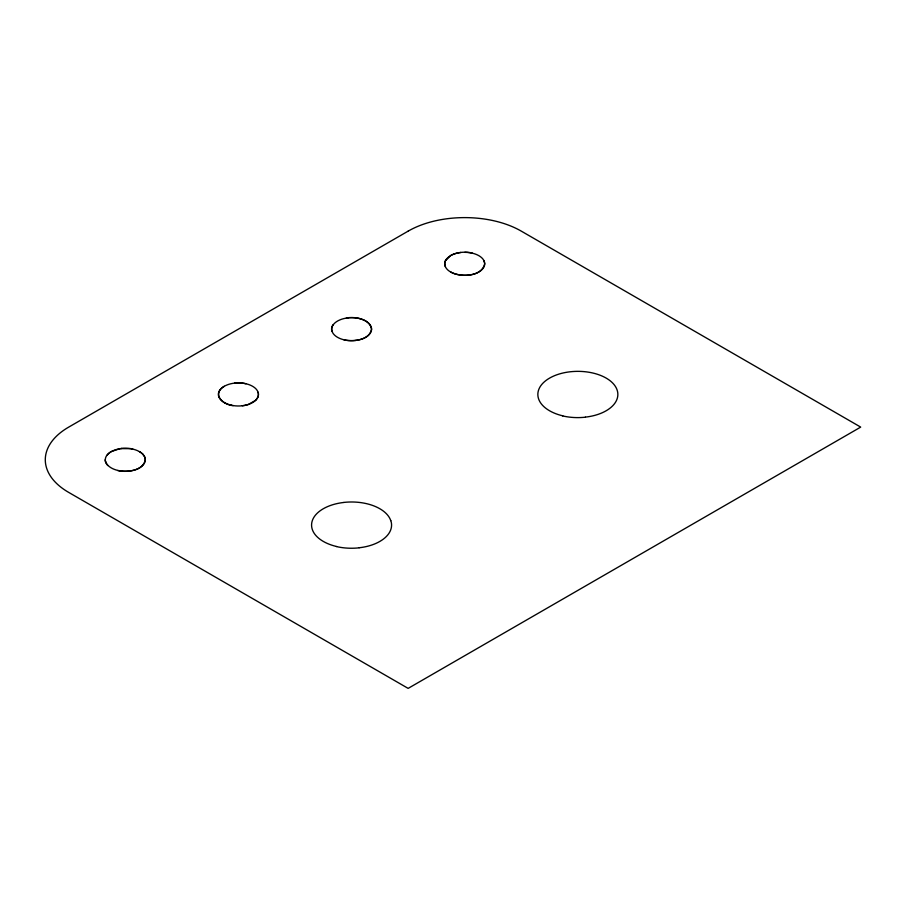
<?xml version="1.0" encoding="UTF-8"?>
<svg xmlns="http://www.w3.org/2000/svg" width="906" height="906" viewBox="0 0 906 906"><rect width="100%" height="100%" fill="white"/><g stroke="black" fill="none" stroke-linecap="round" stroke-linejoin="round"><path stroke-width="1.36" d="M460.894 252.468A19.909 11.495 0 0 0 450.576 255.639L445.401 260.815L444.71 263.805L445.401 266.794M346.398 317.972C355.424 316.84 369.421 318.391 371.573 329.127C369.421 339.863 355.424 341.415 346.398 340.282A19.909 11.495 0 0 1 331.721 328.765A19.909 11.495 0 0 1 347.836 317.893M120.113 470.916C129.15 472.049 143.137 470.508 145.3 459.772L144.609 456.783L142.627 453.997M233.25 405.605C225.277 405.424 213.352 396.726 221.109 388.674A20.011 11.551 0 0 1 246.07 383.77A20.011 11.551 0 0 1 257.757 397.44L255.764 400.226L248.437 404.45A20.057 11.574 0 0 1 230.905 405.152M484.031 260.815L484.721 263.805C481.698 276.115 464.801 276.783 454.71 273.805A19.921 11.506 0 0 1 445.095 266.024A20.057 11.574 0 0 1 446.126 259.433M355.401 340.463A19.909 11.495 0 0 0 365.718 337.292A19.932 11.506 0 0 0 370.112 333.476A20.068 11.585 0 0 0 371.211 326.919M359.104 318.527A19.909 11.495 0 0 1 365.718 321.064A19.932 11.506 0 0 1 371.211 326.964M355.333 340.497A20.068 11.585 0 0 1 343.986 339.863M347.689 317.746A20.068 11.585 0 0 1 359.036 318.38M331.947 331.336A20.079 11.585 0 0 1 333.046 324.778M120.226 470.905A19.932 11.506 0 0 1 105.798 461.969M106.897 455.458A19.932 11.506 0 0 1 121.585 448.493M142.638 454.042A19.932 11.506 0 0 0 130.487 448.663L120.113 448.617L111.155 451.607A20.079 11.585 0 0 0 105.662 461.969M117.712 470.508A20.068 11.585 0 0 0 129.06 471.131A19.932 11.506 0 0 0 143.828 464.11A20.068 11.585 0 0 0 144.937 457.564A19.898 11.495 0 0 0 139.445 451.596M107.859 465.559A20.068 11.585 0 0 1 105.164 459.784M121.404 448.391A20.068 11.585 0 0 1 132.752 449.025M242.31 405.752A19.909 11.495 0 0 0 256.976 398.787A20.057 11.574 0 0 0 258.074 392.241M231.03 405.118A19.909 11.495 0 0 1 224.416 402.581M218.742 396.624A20.057 11.574 0 0 1 219.841 390.078A19.909 11.495 0 0 1 224.292 386.284M224.303 402.615A19.921 11.506 0 0 1 218.799 396.647M234.62 383.113A20.057 11.585 0 0 1 245.968 383.748M468.583 275.118A19.909 11.495 0 0 0 483.249 268.153A20.057 11.574 0 0 0 484.348 261.596A19.909 11.495 0 0 0 464.801 252.332M450.701 271.947A19.909 11.495 0 0 0 457.315 274.484A20.057 11.574 0 0 0 468.538 275.141M450.554 255.583A20.057 11.574 0 0 1 472.241 253.046M446.194 259.512A19.921 11.506 0 0 1 450.588 255.696M359.218 547.756A39.83 23.001 0 0 0 379.863 541.414A39.819 22.99 0 0 0 388.651 533.77A40.124 23.16 0 0 0 390.837 520.667M359.093 547.824A40.124 23.16 0 0 1 336.409 546.556M336.522 546.488A39.819 22.99 0 0 1 323.295 541.414A39.819 22.99 0 0 1 312.31 529.489A40.124 23.171 0 0 1 314.507 516.386A39.841 23.001 0 0 1 343.85 502.456M343.94 502.411A40.113 23.16 0 0 1 366.624 503.679A39.841 23.001 0 0 1 390.758 520.622M585.491 417.111A39.807 22.99 0 0 0 606.137 410.78A39.83 23.001 0 0 0 614.925 403.136A40.136 23.171 0 0 0 617.122 390.033A39.819 22.99 0 0 0 592.909 373.034A40.124 23.171 0 0 0 570.214 371.777A39.841 23.001 0 0 0 549.568 378.119A39.819 22.99 0 0 0 540.78 385.752A40.124 23.171 0 0 0 538.583 398.855A39.83 22.99 0 0 0 549.568 410.769A39.83 22.99 0 0 0 562.796 415.843M585.355 417.19A40.136 23.171 0 0 1 562.66 415.922M408.142 231.143L68.731 427.1A79.66 45.991 0 0 0 46.761 450.939A80.238 46.331 0 0 0 51.155 477.145A79.649 45.98 0 0 0 68.731 492.422L408.142 688.379L860.7 427.1L521.29 231.143A79.649 45.98 0 0 0 479.999 218.459A80.238 46.331 0 0 0 434.608 220.996A79.66 45.991 0 0 0 408.153 231.143"/></g></svg>
